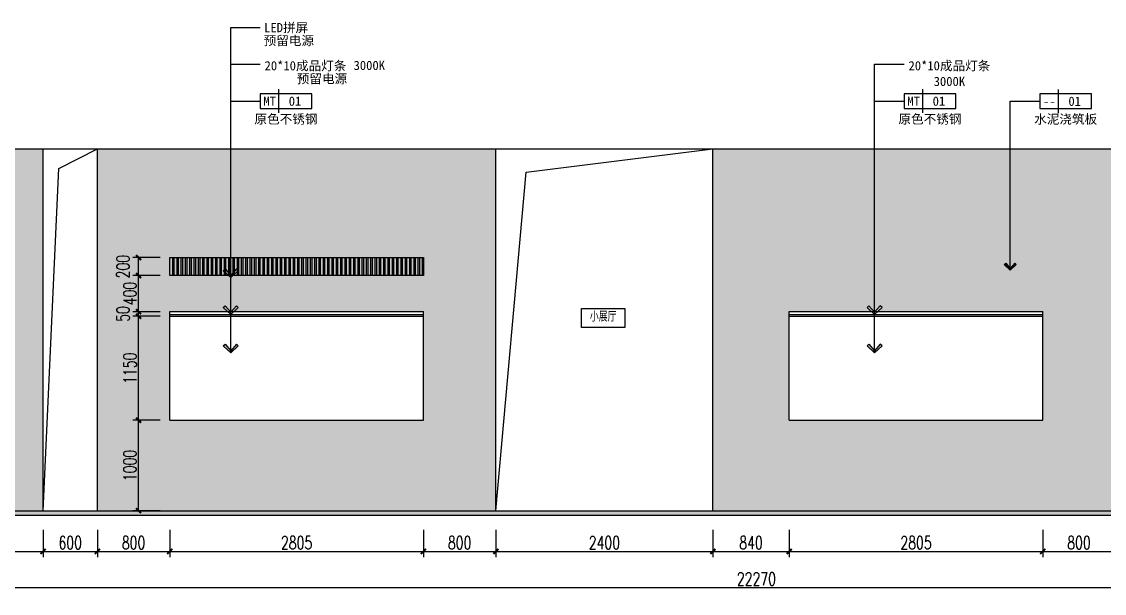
# Model space of a CAD drawing. Header units: millimetres. Extents: x 5625199 to 7433318, y -3316392 to -2552493.
# Drawn here: x 5909914 to 5921880, y -2677437 to -2671117 of the extents above; entities that cross this region are included whole.
import ezdxf
from ezdxf.enums import TextEntityAlignment as Align

# ---------------------------------------------------------------- set-up
doc = ezdxf.new("R2010")
doc.units = ezdxf.units.MM
doc.set_wipeout_variables(frame=1)
doc.header["$PDMODE"] = 35
doc.header["$PDSIZE"] = -10
for name, color, linetype in [('155', 155, 'Continuous'), ('DIM', 7, 'Continuous'), ('PL-天花', 30, 'Continuous')]:
    doc.layers.add(name, color=color, linetype=linetype)
doc.styles.add('03.YBC-宋体2.5', font='', dxfattribs={"width": 0.8, "height": 2.5})
doc.styles.add('XZC', font='SIMPLEX.SHX', dxfattribs={"width": 0.7, "bigfont": 'hztxt.shx'})
doc.styles.add('宋体', font='', dxfattribs={"width": 0.7})
doc.styles.add('标注-尺寸', font='simplex.shx', dxfattribs={"width": 0.7})
doc.styles.get('03.YBC-宋体2.5').set_extended_font_data('SimSun')
doc.styles.get('宋体').set_extended_font_data('SimSun')
doc.linetypes.add('LED_LINE', pattern='A,12.7,-5.08,["LED",XZC,S=2.54,R=0,X=-2.54,Y=-1.27],-6.35', length=24.13)
doc.dimstyles.new('90', dxfattribs={"dimscale": 0.9, "dimtxt": 150, "dimasz": 50, "dimexe": 120, "dimexo": 150, "dimgap": 30, "dimtad": 1, "dimdec": 0, "dimrnd": 5, "dimdsep": 46, "dimtxsty": '标注-尺寸', "dimblk": 'ARCHTICK', "dimcen": 0.2, "dimclrd": 8, "dimclre": 8, "dimclrt": 2, "dimadec": 0, "dimazin": 0, "dimtfac": 1, "dimtdec": 0, "dimtmove": 2, "dimatfit": 3, "dimldrblk": 'ccccc', "dimfxl": 300, "dimfxlon": 1, "dimtolj": 1, "dimtzin": 0, "dimarcsym": 0})
doc.dimstyles.new('副本 100', dxfattribs={"dimscale": 0.8, "dimtxt": 180, "dimasz": 70, "dimexe": 80, "dimexo": 100, "dimgap": 30, "dimtad": 1, "dimdec": 0, "dimrnd": 5, "dimdsep": 46, "dimtxsty": '标注-尺寸', "dimblk": 'ARCHTICK', "dimcen": 0.2, "dimdle": 5, "dimclrd": 8, "dimclre": 8, "dimclrt": 2, "dimadec": 0, "dimazin": 0, "dimtfac": 1, "dimtdec": 0, "dimtmove": 2, "dimatfit": 3, "dimldrblk": 'ccccc', "dimfxl": 300, "dimfxlon": 1, "dimtolj": 1, "dimtzin": 0, "dimarcsym": 0})

# ---------------------------------------------------------------- blocks, each defined once
blk = doc.blocks.new('_ArchTick')
at = {"color": 0, "linetype": 'ByBlock', "const_width": 0.4}
blk.add_lwpolyline([(-0.5, -0.5), (0.5, 0.5)], dxfattribs=at)
blk = doc.blocks.new('*D185')
at = {"layer": '155', "color": 8, "lineweight": -2, "ltscale": 500, "transparency": 16777216}
for p, q in [((5907540, -2676733), (5907540, -2677037)), ((5910151, -2676733), (5910151, -2677037)), ((5907536, -2676973), (5910155, -2676973))]:
    blk.add_line(p, q, dxfattribs=at)
at = {"layer": 'Defpoints', "color": 0, "transparency": 16777216}
for p in [(5907540, -2676523), (5910151, -2676523), (5910151, -2676973)]:
    blk.add_point(p, dxfattribs=at)
at = {"layer": '155', "color": 8, "linetype": 'ByBlock', "lineweight": -2, "transparency": 16777216, "xscale": 56, "yscale": 56, "zscale": 56, "rotation": 180}
blk.add_blockref('_ArchTick', (5907540, -2676973), dxfattribs=at)
at = {"layer": '155', "color": 8, "linetype": 'ByBlock', "lineweight": -2, "transparency": 16777216, "xscale": 56, "yscale": 56, "zscale": 56}
blk.add_blockref('_ArchTick', (5910151, -2676973), dxfattribs=at)
at = {"layer": '155', "color": 2, "ltscale": 500, "transparency": 16777216, "insert": (5908846, -2676877), "char_height": 144, "attachment_point": 5, "style": '标注-尺寸'}
blk.add_mtext('\\A1;2610', dxfattribs=at)
blk = doc.blocks.new('ccccc')
h = blk.add_hatch(color=44)
h.dxf.hatch_style = 1
h.paths.add_polyline_path([(-1.71, -1.12), (-1.35, -1.47), (0, 0), (-1.35, 1.47), (-1.71, 1.12), (-0.42, 0)])
at = {"color": 44}
for p, q in [((-0.42, 0), (-5.07, 0)), ((-1.35, 1.47), (-1.71, 1.12)), ((-1.71, 1.12), (-0.42, 0)), ((-1.71, -1.12), (-0.42, 0)), ((0, 0), (-1.35, 1.47)), ((0, 0), (-1.35, -1.47)), ((-1.35, -1.47), (-1.71, -1.12))]:
    blk.add_line(p, q, dxfattribs=at)
blk = doc.blocks.new('*D186')
at = {"layer": '155', "color": 8, "lineweight": -2, "ltscale": 500, "transparency": 16777216}
for p, q in [((5910151, -2676733), (5910151, -2677037)), ((5910751, -2676733), (5910751, -2677037)), ((5910147, -2676973), (5910755, -2676973))]:
    blk.add_line(p, q, dxfattribs=at)
at = {"layer": 'Defpoints', "color": 0, "transparency": 16777216}
for p in [(5910151, -2676523), (5910751, -2676523), (5910751, -2676973)]:
    blk.add_point(p, dxfattribs=at)
at = {"layer": '155', "color": 8, "linetype": 'ByBlock', "lineweight": -2, "transparency": 16777216, "xscale": 56, "yscale": 56, "zscale": 56, "rotation": 180}
blk.add_blockref('_ArchTick', (5910151, -2676973), dxfattribs=at)
at = {"layer": '155', "color": 8, "linetype": 'ByBlock', "lineweight": -2, "transparency": 16777216, "xscale": 56, "yscale": 56, "zscale": 56}
blk.add_blockref('_ArchTick', (5910751, -2676973), dxfattribs=at)
at = {"layer": '155', "color": 2, "ltscale": 500, "transparency": 16777216, "insert": (5910451, -2676877), "char_height": 144, "attachment_point": 5, "style": '标注-尺寸'}
blk.add_mtext('\\A1;600', dxfattribs=at)
blk = doc.blocks.new('*D187')
at = {"layer": '155', "color": 8, "lineweight": -2, "ltscale": 500, "transparency": 16777216}
for p, q in [((5910751, -2676733), (5910751, -2677037)), ((5911551, -2676733), (5911551, -2677037)), ((5910747, -2676973), (5911555, -2676973))]:
    blk.add_line(p, q, dxfattribs=at)
at = {"layer": 'Defpoints', "color": 0, "transparency": 16777216}
for p in [(5911551, -2675523), (5910751, -2676523), (5911551, -2676973)]:
    blk.add_point(p, dxfattribs=at)
at = {"layer": '155', "color": 8, "linetype": 'ByBlock', "lineweight": -2, "transparency": 16777216, "xscale": 56, "yscale": 56, "zscale": 56, "rotation": 180}
blk.add_blockref('_ArchTick', (5910751, -2676973), dxfattribs=at)
at = {"layer": '155', "color": 8, "linetype": 'ByBlock', "lineweight": -2, "transparency": 16777216, "xscale": 56, "yscale": 56, "zscale": 56}
blk.add_blockref('_ArchTick', (5911551, -2676973), dxfattribs=at)
at = {"layer": '155', "color": 2, "ltscale": 500, "transparency": 16777216, "insert": (5911151, -2676877), "char_height": 144, "attachment_point": 5, "style": '标注-尺寸'}
blk.add_mtext('\\A1;800', dxfattribs=at)
blk = doc.blocks.new('*D188')
at = {"layer": '155', "color": 8, "lineweight": -2, "ltscale": 500, "transparency": 16777216}
for p, q in [((5911551, -2676733), (5911551, -2677037)), ((5914355, -2676733), (5914355, -2677037)), ((5911547, -2676973), (5914359, -2676973))]:
    blk.add_line(p, q, dxfattribs=at)
at = {"layer": 'Defpoints', "color": 0, "transparency": 16777216}
for p in [(5911551, -2675523), (5914355, -2675523), (5914355, -2676973)]:
    blk.add_point(p, dxfattribs=at)
at = {"layer": '155', "color": 8, "linetype": 'ByBlock', "lineweight": -2, "transparency": 16777216, "xscale": 56, "yscale": 56, "zscale": 56, "rotation": 180}
blk.add_blockref('_ArchTick', (5911551, -2676973), dxfattribs=at)
at = {"layer": '155', "color": 8, "linetype": 'ByBlock', "lineweight": -2, "transparency": 16777216, "xscale": 56, "yscale": 56, "zscale": 56}
blk.add_blockref('_ArchTick', (5914355, -2676973), dxfattribs=at)
at = {"layer": '155', "color": 2, "ltscale": 500, "transparency": 16777216, "insert": (5912953, -2676877), "char_height": 144, "attachment_point": 5, "style": '标注-尺寸'}
blk.add_mtext('\\A1;2805', dxfattribs=at)
blk = doc.blocks.new('*D189')
at = {"layer": '155', "color": 8, "lineweight": -2, "ltscale": 500, "transparency": 16777216}
for p, q in [((5914355, -2676733), (5914355, -2677037)), ((5915155, -2676733), (5915155, -2677037)), ((5914351, -2676973), (5915159, -2676973))]:
    blk.add_line(p, q, dxfattribs=at)
at = {"layer": 'Defpoints', "color": 0, "transparency": 16777216}
for p in [(5914355, -2675523), (5915155, -2676523), (5915155, -2676973)]:
    blk.add_point(p, dxfattribs=at)
at = {"layer": '155', "color": 8, "linetype": 'ByBlock', "lineweight": -2, "transparency": 16777216, "xscale": 56, "yscale": 56, "zscale": 56, "rotation": 180}
blk.add_blockref('_ArchTick', (5914355, -2676973), dxfattribs=at)
at = {"layer": '155', "color": 8, "linetype": 'ByBlock', "lineweight": -2, "transparency": 16777216, "xscale": 56, "yscale": 56, "zscale": 56}
blk.add_blockref('_ArchTick', (5915155, -2676973), dxfattribs=at)
at = {"layer": '155', "color": 2, "ltscale": 500, "transparency": 16777216, "insert": (5914755, -2676877), "char_height": 144, "attachment_point": 5, "style": '标注-尺寸'}
blk.add_mtext('\\A1;800', dxfattribs=at)
blk = doc.blocks.new('*D190')
at = {"layer": '155', "color": 8, "lineweight": -2, "ltscale": 500, "transparency": 16777216}
for p, q in [((5915155, -2676733), (5915155, -2677037)), ((5917555, -2676733), (5917555, -2677037)), ((5915151, -2676973), (5917559, -2676973))]:
    blk.add_line(p, q, dxfattribs=at)
at = {"layer": 'Defpoints', "color": 0, "transparency": 16777216}
for p in [(5915155, -2676523), (5917555, -2676523), (5917555, -2676973)]:
    blk.add_point(p, dxfattribs=at)
at = {"layer": '155', "color": 8, "linetype": 'ByBlock', "lineweight": -2, "transparency": 16777216, "xscale": 56, "yscale": 56, "zscale": 56, "rotation": 180}
blk.add_blockref('_ArchTick', (5915155, -2676973), dxfattribs=at)
at = {"layer": '155', "color": 8, "linetype": 'ByBlock', "lineweight": -2, "transparency": 16777216, "xscale": 56, "yscale": 56, "zscale": 56}
blk.add_blockref('_ArchTick', (5917555, -2676973), dxfattribs=at)
at = {"layer": '155', "color": 2, "ltscale": 500, "transparency": 16777216, "insert": (5916355, -2676877), "char_height": 144, "attachment_point": 5, "style": '标注-尺寸'}
blk.add_mtext('\\A1;2400', dxfattribs=at)
blk = doc.blocks.new('*D191')
at = {"layer": '155', "color": 8, "lineweight": -2, "ltscale": 500, "transparency": 16777216}
for p, q in [((5917555, -2676733), (5917555, -2677037)), ((5918397, -2676733), (5918397, -2677037)), ((5917551, -2676973), (5918401, -2676973))]:
    blk.add_line(p, q, dxfattribs=at)
at = {"layer": 'Defpoints', "color": 0, "transparency": 16777216}
for p in [(5918397, -2675523), (5917555, -2676523), (5918397, -2676973)]:
    blk.add_point(p, dxfattribs=at)
at = {"layer": '155', "color": 8, "linetype": 'ByBlock', "lineweight": -2, "transparency": 16777216, "xscale": 56, "yscale": 56, "zscale": 56, "rotation": 180}
blk.add_blockref('_ArchTick', (5917555, -2676973), dxfattribs=at)
at = {"layer": '155', "color": 8, "linetype": 'ByBlock', "lineweight": -2, "transparency": 16777216, "xscale": 56, "yscale": 56, "zscale": 56}
blk.add_blockref('_ArchTick', (5918397, -2676973), dxfattribs=at)
at = {"layer": '155', "color": 2, "ltscale": 500, "transparency": 16777216, "insert": (5917976, -2676877), "char_height": 144, "attachment_point": 5, "style": '标注-尺寸'}
blk.add_mtext('\\A1;840', dxfattribs=at)
blk = doc.blocks.new('*D192')
at = {"layer": '155', "color": 8, "lineweight": -2, "ltscale": 500, "transparency": 16777216}
for p, q in [((5918397, -2676733), (5918397, -2677037)), ((5921200, -2676733), (5921200, -2677037)), ((5918393, -2676973), (5921204, -2676973))]:
    blk.add_line(p, q, dxfattribs=at)
at = {"layer": 'Defpoints', "color": 0, "transparency": 16777216}
for p in [(5918397, -2675523), (5921200, -2675523), (5921200, -2676973)]:
    blk.add_point(p, dxfattribs=at)
at = {"layer": '155', "color": 8, "linetype": 'ByBlock', "lineweight": -2, "transparency": 16777216, "xscale": 56, "yscale": 56, "zscale": 56, "rotation": 180}
blk.add_blockref('_ArchTick', (5918397, -2676973), dxfattribs=at)
at = {"layer": '155', "color": 8, "linetype": 'ByBlock', "lineweight": -2, "transparency": 16777216, "xscale": 56, "yscale": 56, "zscale": 56}
blk.add_blockref('_ArchTick', (5921200, -2676973), dxfattribs=at)
at = {"layer": '155', "color": 2, "ltscale": 500, "transparency": 16777216, "insert": (5919799, -2676877), "char_height": 144, "attachment_point": 5, "style": '标注-尺寸'}
blk.add_mtext('\\A1;2805', dxfattribs=at)
blk = doc.blocks.new('*D193')
at = {"layer": '155', "color": 8, "lineweight": -2, "ltscale": 500, "transparency": 16777216}
for p, q in [((5921200, -2676733), (5921200, -2677037)), ((5922000, -2676733), (5922000, -2677037)), ((5921196, -2676973), (5922004, -2676973))]:
    blk.add_line(p, q, dxfattribs=at)
at = {"layer": 'Defpoints', "color": 0, "transparency": 16777216}
for p in [(5921200, -2675523), (5922000, -2676523), (5922000, -2676973)]:
    blk.add_point(p, dxfattribs=at)
at = {"layer": '155', "color": 8, "linetype": 'ByBlock', "lineweight": -2, "transparency": 16777216, "xscale": 56, "yscale": 56, "zscale": 56, "rotation": 180}
blk.add_blockref('_ArchTick', (5921200, -2676973), dxfattribs=at)
at = {"layer": '155', "color": 8, "linetype": 'ByBlock', "lineweight": -2, "transparency": 16777216, "xscale": 56, "yscale": 56, "zscale": 56}
blk.add_blockref('_ArchTick', (5922000, -2676973), dxfattribs=at)
at = {"layer": '155', "color": 2, "ltscale": 500, "transparency": 16777216, "insert": (5921600, -2676877), "char_height": 144, "attachment_point": 5, "style": '标注-尺寸'}
blk.add_mtext('\\A1;800', dxfattribs=at)
blk = doc.blocks.new('*D364')
at = {"layer": '155', "color": 8, "lineweight": -2, "ltscale": 500, "transparency": 16777216}
for p, q in [((5906900, -2677133), (5906900, -2677437)), ((5929170, -2677133), (5929170, -2677437)), ((5906896, -2677373), (5929174, -2677373))]:
    blk.add_line(p, q, dxfattribs=at)
at = {"layer": 'Defpoints', "color": 0, "transparency": 16777216}
for p in [(5906900, -2676207), (5929170, -2676207), (5929170, -2677373)]:
    blk.add_point(p, dxfattribs=at)
at = {"layer": '155', "color": 8, "linetype": 'ByBlock', "lineweight": -2, "transparency": 16777216, "xscale": 56, "yscale": 56, "zscale": 56, "rotation": 180}
blk.add_blockref('_ArchTick', (5906900, -2677373), dxfattribs=at)
at = {"layer": '155', "color": 8, "linetype": 'ByBlock', "lineweight": -2, "transparency": 16777216, "xscale": 56, "yscale": 56, "zscale": 56}
blk.add_blockref('_ArchTick', (5929170, -2677373), dxfattribs=at)
at = {"layer": '155', "color": 2, "ltscale": 500, "transparency": 16777216, "insert": (5918035, -2677277), "char_height": 144, "attachment_point": 5, "style": '标注-尺寸'}
blk.add_mtext('\\A1;22270', dxfattribs=at)
blk = doc.blocks.new('*D395')
at = {"layer": '155', "color": 8, "lineweight": -2, "ltscale": 500, "transparency": 16777216}
for p, q in [((5911446, -2675523), (5911142, -2675523)), ((5911206, -2676527), (5911206, -2675519)), ((5911446, -2676523), (5911142, -2676523))]:
    blk.add_line(p, q, dxfattribs=at)
at = {"layer": 'Defpoints', "color": 0, "transparency": 16777216}
for p in [(5911206, -2675523), (5911641, -2675523), (5911641, -2676523)]:
    blk.add_point(p, dxfattribs=at)
at = {"layer": '155', "color": 8, "linetype": 'ByBlock', "lineweight": -2, "transparency": 16777216, "xscale": 56, "yscale": 56, "zscale": 56}
for p, rotation in [((5911206, -2675523), 90), ((5911206, -2676523), 270)]:
    blk.add_blockref('_ArchTick', p, dxfattribs=dict(at, rotation=rotation))
at = {"layer": '155', "color": 2, "ltscale": 500, "transparency": 16777216, "insert": (5911110, -2676023), "char_height": 144, "attachment_point": 5, "rotation": 90, "style": '标注-尺寸'}
blk.add_mtext('\\A1;1000', dxfattribs=at)
blk = doc.blocks.new('*D396')
at = {"layer": '155', "color": 8, "lineweight": -2, "ltscale": 500, "transparency": 16777216}
for p, q in [((5911446, -2674373), (5911142, -2674373)), ((5911206, -2675527), (5911206, -2674369)), ((5911446, -2675523), (5911142, -2675523))]:
    blk.add_line(p, q, dxfattribs=at)
at = {"layer": 'Defpoints', "color": 0, "transparency": 16777216}
for p in [(5911206, -2674373), (5911651, -2674373), (5911641, -2675523)]:
    blk.add_point(p, dxfattribs=at)
at = {"layer": '155', "color": 8, "linetype": 'ByBlock', "lineweight": -2, "transparency": 16777216, "xscale": 56, "yscale": 56, "zscale": 56}
for p, rotation in [((5911206, -2674373), 90), ((5911206, -2675523), 270)]:
    blk.add_blockref('_ArchTick', p, dxfattribs=dict(at, rotation=rotation))
at = {"layer": '155', "color": 2, "ltscale": 500, "transparency": 16777216, "insert": (5911110, -2674948), "char_height": 144, "attachment_point": 5, "rotation": 90, "style": '标注-尺寸'}
blk.add_mtext('\\A1;1150', dxfattribs=at)
blk = doc.blocks.new('*D397')
at = {"layer": '155', "color": 8, "lineweight": -2, "ltscale": 500, "transparency": 16777216}
for p, q in [((5911446, -2674323), (5911142, -2674323)), ((5911206, -2674377), (5911206, -2674319)), ((5911446, -2674373), (5911142, -2674373))]:
    blk.add_line(p, q, dxfattribs=at)
at = {"layer": 'Defpoints', "color": 0, "transparency": 16777216}
for p in [(5911206, -2674323), (5911651, -2674323), (5911651, -2674373)]:
    blk.add_point(p, dxfattribs=at)
at = {"layer": '155', "color": 8, "linetype": 'ByBlock', "lineweight": -2, "transparency": 16777216, "xscale": 56, "yscale": 56, "zscale": 56}
for p, rotation in [((5911206, -2674323), 90), ((5911206, -2674373), 270)]:
    blk.add_blockref('_ArchTick', p, dxfattribs=dict(at, rotation=rotation))
at = {"layer": '155', "color": 2, "ltscale": 500, "transparency": 16777216, "insert": (5911034, -2674348), "char_height": 144, "attachment_point": 5, "rotation": 90, "style": '标注-尺寸'}
blk.add_mtext('\\A1;50', dxfattribs=at)
blk = doc.blocks.new('*U604')
at = {"color": 50}
blk.add_line((-9, 3.2), (-9, -3.2), dxfattribs=at)
at = {"color": 150}
blk.add_lwpolyline([(-14, 2), (-14, -2), (0, -2), (0, 2)], close=True, dxfattribs=at)
at = {"color": 50, "style": '03.YBC-宋体2.5', "flags": 8}
for tag, p in [('PT', (-11.41, -0.02)), ('01', (-4.56, -0.02)), ('材料名称', (-7, -4.85))]:
    blk.add_attdef(tag, text='', height=2.5, dxfattribs=at).set_placement(p, align=Align.MIDDLE_CENTER)
blk = doc.blocks.new('*D606')
at = {"layer": '155', "color": 8, "lineweight": -2, "ltscale": 500, "transparency": 16777216}
for p, q in [((5911446, -2673924), (5911142, -2673924)), ((5911206, -2674327), (5911206, -2673920)), ((5911446, -2674323), (5911142, -2674323))]:
    blk.add_line(p, q, dxfattribs=at)
at = {"layer": 'Defpoints', "color": 0, "transparency": 16777216}
for p in [(5911206, -2673924), (5911651, -2673924), (5911651, -2674323)]:
    blk.add_point(p, dxfattribs=at)
at = {"layer": '155', "color": 8, "linetype": 'ByBlock', "lineweight": -2, "transparency": 16777216, "xscale": 56, "yscale": 56, "zscale": 56}
for p, rotation in [((5911206, -2673924), 90), ((5911206, -2674323), 270)]:
    blk.add_blockref('_ArchTick', p, dxfattribs=dict(at, rotation=rotation))
at = {"layer": '155', "color": 2, "ltscale": 500, "transparency": 16777216, "insert": (5911110, -2674123), "char_height": 144, "attachment_point": 5, "rotation": 90, "style": '标注-尺寸'}
blk.add_mtext('\\A1;400', dxfattribs=at)
blk = doc.blocks.new('*D607')
at = {"layer": '155', "color": 8, "lineweight": -2, "ltscale": 500, "transparency": 16777216}
for p, q in [((5911446, -2673725), (5911142, -2673725)), ((5911206, -2673928), (5911206, -2673721)), ((5911446, -2673924), (5911142, -2673924))]:
    blk.add_line(p, q, dxfattribs=at)
at = {"layer": 'Defpoints', "color": 0, "transparency": 16777216}
for p in [(5911206, -2673725), (5911707, -2673725), (5911651, -2673924)]:
    blk.add_point(p, dxfattribs=at)
at = {"layer": '155', "color": 8, "linetype": 'ByBlock', "lineweight": -2, "transparency": 16777216, "xscale": 56, "yscale": 56, "zscale": 56}
for p, rotation in [((5911206, -2673725), 90), ((5911206, -2673924), 270)]:
    blk.add_blockref('_ArchTick', p, dxfattribs=dict(at, rotation=rotation))
at = {"layer": '155', "color": 2, "ltscale": 500, "transparency": 16777216, "insert": (5911034, -2673825), "char_height": 144, "attachment_point": 5, "rotation": 90, "style": '标注-尺寸'}
blk.add_mtext('\\A1;200', dxfattribs=at)
blk = doc.blocks.new('*U814')
at = {"color": 50}
blk.add_line((-9, 3.2), (-9, -3.2), dxfattribs=at)
at = {"color": 150}
blk.add_lwpolyline([(-14, 2), (-14, -2), (0, -2), (0, 2)], close=True, dxfattribs=at)
at = {"color": 50, "style": '03.YBC-宋体2.5', "flags": 8}
for tag, p in [('PT', (-11.41, -0.02)), ('01', (-4.56, -0.02)), ('材料名称', (-7, -4.85))]:
    blk.add_attdef(tag, text='', height=2.5, dxfattribs=at).set_placement(p, align=Align.MIDDLE_CENTER)

msp = doc.modelspace()

# ---------------------------------------------------------------- hatches: boundary and pattern name
at = {"layer": '155', "ltscale": 500}
h = msp.add_hatch(dxfattribs=at)
h.set_pattern_fill('DOTS', color=250, scale=12)
h.set_pattern_definition([(0, (273402.825, -417409.755), (9.525, 19.05), [0, -19.05])])
h.paths.add_polyline_path([(5922000.35, -2672522.72), (5917555.06, -2672522.72), (5917555.06, -2676522.72), (5922000.35, -2676522.72)])
h.paths.add_polyline_path([(5910751.45, -2672522.72), (5910751.45, -2676522.72), (5915155.06, -2676522.72), (5915155.06, -2672522.72)])
h.paths.add_polyline_path([(5907540.32, -2672522.72), (5907540.32, -2673722.72), (5907540.32, -2676522.72), (5910151.45, -2676522.72), (5910151.45, -2672522.72)])
h.paths.add_polyline_path([(5907540.32, -2676522.72), (5907540.32, -2673722.72), (5906900.33, -2673722.72), (5906900.33, -2676522.72)])
h.paths.add_polyline_path([(5918396.74, -2674322.72), (5921200.35, -2674322.72), (5921200.35, -2674352.72), (5921200.35, -2674372.72), (5921200.35, -2675522.72), (5918396.74, -2675522.72), (5918396.74, -2674372.72), (5918396.74, -2674352.72)], flags=16)
h.paths.add_polyline_path([(5911551.45, -2674322.72), (5914355.06, -2674322.72), (5914355.06, -2674352.72), (5914355.06, -2674372.72), (5914355.06, -2675522.72), (5911551.45, -2675522.72), (5911551.45, -2674372.72), (5911551.45, -2674352.72)], flags=16)
h = msp.add_hatch(dxfattribs=at)
h.set_pattern_fill('ANSI32', color=250, scale=5, angle=45)
h.set_pattern_definition([(90, (273402.825, -417409.755), (-47.625, 3e-15), []), (90, (273418.7, -417393.88), (-47.625, 3e-15), [])])
h.paths.add_polyline_path([(5911551.45, -2673725.29), (5911551.45, -2673924.16), (5914355.06, -2673924.16), (5914355.06, -2673725.29)])
h = msp.add_hatch(color=250, dxfattribs=at)
h.dxf.hatch_style = 1
h.paths.add_polyline_path([(5929309.87, -2676522.72), (5906900.33, -2676522.72), (5906900.33, -2676572.72), (5929309.87, -2676572.72)])

# ---------------------------------------------------------------- linework, layer by layer
at = {"layer": '155', "color": 0, "ltscale": 500}
for p, q in [((5907540.32, -2672522.72), (5929309.87, -2672522.72)), ((5906900.33, -2676522.72), (5929309.87, -2676522.72)), ((5906900.33, -2676572.72), (5929309.87, -2676572.72))]:
    msp.add_line(p, q, dxfattribs=at)
at = {"layer": '155', "color": 5, "ltscale": 500}
for p, q in [((5910151.45, -2676522.72), (5910151.45, -2672522.72)), ((5910751.45, -2676522.72), (5910751.45, -2672522.72)), ((5915155.06, -2676522.72), (5915155.06, -2672522.72)), ((5917555.06, -2676522.72), (5917555.06, -2672522.72))]:
    msp.add_line(p, q, dxfattribs=at)
at = {"layer": '155', "color": 155, "ltscale": 500}
for p, q in [((5911551.45, -2675522.72), (5911551.45, -2674322.72)), ((5911551.45, -2674322.72), (5914355.06, -2674322.72)), ((5914355.06, -2675522.72), (5914355.06, -2674322.72)), ((5918396.74, -2674322.72), (5921200.35, -2674322.72)), ((5918396.74, -2675522.72), (5918396.74, -2674322.72)), ((5921200.35, -2675522.72), (5921200.35, -2674322.72)), ((5911551.45, -2674352.72), (5914355.06, -2674352.72)), ((5911551.45, -2674372.72), (5914355.06, -2674372.72)), ((5918396.74, -2674352.72), (5921200.35, -2674352.72)), ((5918396.74, -2674372.72), (5921200.35, -2674372.72)), ((5911551.45, -2675522.72), (5914355.06, -2675522.72)), ((5918396.74, -2675522.72), (5921200.35, -2675522.72))]:
    msp.add_line(p, q, dxfattribs=at)
at = {"layer": '155', "color": 250, "ltscale": 500}
for points in [[(5910151.45, -2676522.72), (5910325.19, -2672740.09), (5910751.45, -2672522.72)], [(5915155.06, -2676522.72), (5915491.85, -2672779.03), (5917555.06, -2672522.72)]]:
    msp.add_lwpolyline(points, dxfattribs=at)
at = {"layer": '155', "ltscale": 500}
msp.add_lwpolyline([(5911551.45, -2673725.29), (5914355.06, -2673725.29), (5914355.06, -2673924.16), (5911551.45, -2673924.16)], close=True, dxfattribs=at)
at = {"layer": 'PL-天花', "color": 2, "linetype": 'LED_LINE', "ltscale": 0.3}
for p, q in [((5911551.45, -2674352.72), (5914355.06, -2674352.72)), ((5918396.74, -2674352.72), (5921200.35, -2674352.72))]:
    msp.add_line(p, q, dxfattribs=at)

# ---------------------------------------------------------------- block references
ref = msp.add_blockref('*U604', (5913121.51, -2671994.99), dxfattribs=dict(xscale=40.82399999999999, yscale=40.82399999999999, zscale=40.82399999999999))
ref.add_attrib('材料名称', '原色不锈钢', dxfattribs={"color": 50, "height": 102.06, "style": '03.YBC-宋体2.5'}).set_placement((5912835.74, -2672193.19), align=Align.MIDDLE_CENTER)
ref.add_attrib('01', '01', dxfattribs={"color": 50, "height": 102.06, "style": '03.YBC-宋体2.5'}).set_placement((5912935.33, -2671995.68), align=Align.MIDDLE_CENTER)
ref.add_attrib('PT', 'MT', dxfattribs={"color": 50, "height": 102.06, "style": '03.YBC-宋体2.5'}).set_placement((5912655.62, -2671995.68), align=Align.MIDDLE_CENTER)
ref = msp.add_blockref('*U604', (5920238.66, -2671994.99), dxfattribs=dict(xscale=40.82399999999999, yscale=40.82399999999999, zscale=40.82399999999999))
ref.add_attrib('材料名称', '原色不锈钢', dxfattribs={"color": 50, "height": 102.06, "style": '03.YBC-宋体2.5'}).set_placement((5919952.89, -2672193.19), align=Align.MIDDLE_CENTER)
ref.add_attrib('01', '01', dxfattribs={"color": 50, "height": 102.06, "style": '03.YBC-宋体2.5'}).set_placement((5920052.48, -2671995.68), align=Align.MIDDLE_CENTER)
ref.add_attrib('PT', 'MT', dxfattribs={"color": 50, "height": 102.06, "style": '03.YBC-宋体2.5'}).set_placement((5919772.77, -2671995.68), align=Align.MIDDLE_CENTER)
ref = msp.add_blockref('*U814', (5921738.77, -2671996.22), dxfattribs=dict(xscale=40.82399999999999, yscale=40.82399999999999, zscale=40.82399999999999))
ref.add_attrib('材料名称', '水泥浇筑板', dxfattribs={"color": 50, "height": 102.06, "style": '03.YBC-宋体2.5'}).set_placement((5921453.01, -2672194.42), align=Align.MIDDLE_CENTER)
ref.add_attrib('01', '01', dxfattribs={"color": 50, "height": 102.06, "style": '03.YBC-宋体2.5'}).set_placement((5921552.59, -2671996.92), align=Align.MIDDLE_CENTER)
ref.add_attrib('PT', '--', dxfattribs={"color": 50, "height": 102.06, "style": '03.YBC-宋体2.5'}).set_placement((5921272.89, -2671996.92), align=Align.MIDDLE_CENTER)

# ---------------------------------------------------------------- texts
at = {"color": 50, "style": '03.YBC-宋体2.5', "flags": 8}
for tag, p in [('LED拼屏', (5912837.58, -2671182.72)), ('预留电源', (5912867.22, -2671326.31)), ('20*10成品灯条', (5913050.87, -2671604.02)), ('3000K', (5913756.1, -2671600.55)), ('20*10成品灯条', (5920168.02, -2671604.02)), ('预留电源', (5913233.2, -2671747.61)), ('3000K', (5920168.02, -2671777.54))]:
    msp.add_attdef(tag, text='材料名称', height=102.06, dxfattribs=at).set_placement(p, align=Align.MIDDLE_CENTER)

# ---------------------------------------------------------------- dimensions: what is measured, and where the dimension line sits
at = {"layer": '155', "ltscale": 500}
for base, p1, p2, picture, middle in [((5911206.45, -2673725.29), (5911651.45, -2673924.16), (5911706.56, -2673725.29), '*D607', (5911034.45, -2673824.73)), ((5911206.45, -2673924.16), (5911651.45, -2674322.72), (5911651.45, -2673924.16), '*D606', (5911110.45, -2674123.44)), ((5911206.45, -2674322.72), (5911651.45, -2674372.72), (5911651.45, -2674322.72), '*D397', (5911034.45, -2674347.72)), ((5911206.45, -2674372.72), (5911641.22, -2675522.72), (5911651.45, -2674372.72), '*D396', (5911110.45, -2674947.72)), ((5911206.45, -2675522.72), (5911641.22, -2676522.72), (5911641.22, -2675522.72), '*D395', (5911110.45, -2676022.72))]:
    dim = msp.add_linear_dim(base=base, p1=p1, p2=p2, angle=90, dimstyle='副本 100', dxfattribs=at)
    dim.commit()
    dim.dimension.update_dxf_attribs({"geometry": picture, "text_midpoint": middle})
for base, p1, p2, picture, middle in [((5911551.45, -2676972.72), (5910751.45, -2676522.72), (5911551.45, -2675522.72), '*D187', (5911151.45, -2676876.72)), ((5914355.06, -2676972.72), (5911551.45, -2675522.72), (5914355.06, -2675522.72), '*D188', (5912953.26, -2676876.72)), ((5915155.06, -2676972.72), (5914355.06, -2675522.72), (5915155.06, -2676522.72), '*D189', (5914755.06, -2676876.72)), ((5918396.74, -2676972.72), (5917555.06, -2676522.72), (5918396.74, -2675522.72), '*D191', (5917975.9, -2676876.72)), ((5921200.35, -2676972.72), (5918396.74, -2675522.72), (5921200.35, -2675522.72), '*D192', (5919798.54, -2676876.72)), ((5922000.35, -2676972.72), (5921200.35, -2675522.72), (5922000.35, -2676522.72), '*D193', (5921600.35, -2676876.72)), ((5929169.87, -2677372.72), (5906900.33, -2676207.43), (5929169.87, -2676207.43), '*D364', (5918035.1, -2677276.72)), ((5910151.45, -2676972.72), (5907540.32, -2676522.72), (5910151.45, -2676522.72), '*D185', (5908845.88, -2676876.72)), ((5910751.45, -2676972.72), (5910151.45, -2676522.72), (5910751.45, -2676522.72), '*D186', (5910451.45, -2676876.72)), ((5917555.06, -2676972.72), (5915155.06, -2676522.72), (5917555.06, -2676522.72), '*D190', (5916355.06, -2676876.72))]:
    dim = msp.add_linear_dim(base=base, p1=p1, p2=p2, dimstyle='副本 100', dxfattribs=at)
    dim.commit()
    dim.dimension.update_dxf_attribs({"geometry": picture, "text_midpoint": middle})

# ---------------------------------------------------------------- leaders
for points in [[(5912224.49, -2673946.47), (5912224.49, -2671182.5), (5912549.97, -2671182.5)], [(5912224.49, -2674352.72), (5912224.49, -2671588.74), (5912549.97, -2671588.74)], [(5919341.64, -2674352.72), (5919341.64, -2671588.74), (5919667.12, -2671588.74)], [(5912224.49, -2674778), (5912224.49, -2671994.99), (5912549.97, -2671994.99)], [(5919341.64, -2674778), (5919341.64, -2671994.99), (5919667.12, -2671994.99)]]:
    msp.add_leader(points, dimstyle='副本 100', override={"dimgap": 30, "dimtad": 0}, dxfattribs=at)
at = {"layer": 'DIM'}
msp.add_leader([(5920841.16, -2673863.12), (5920841.16, -2671994.99), (5921168.37, -2671994.99)], dimstyle='90', dxfattribs=at)

# ---------------------------------------------------------------- next in the draw order: wipeouts: each hides what was drawn before it
at = {"color": 4}
msp.add_wipeout([(5916100.74, -2674286.77), (5916580.74, -2674286.77), (5916580.74, -2674496.77), (5916100.74, -2674496.77)], dxfattribs=at)

# ---------------------------------------------------------------- next in the draw order: linework, layer by layer
at = {"color": 1}
msp.add_lwpolyline([(5916100.74, -2674286.77), (5916580.74, -2674286.77), (5916580.74, -2674496.77), (5916100.74, -2674496.77)], close=True, dxfattribs=at)

# ---------------------------------------------------------------- next in the draw order: texts
at = {"color": 3, "linetype": 'ByBlock', "ltscale": 10, "insert": (5916194.01, -2674321.41), "char_height": 100, "width": 20529.6213, "attachment_point": 1, "style": '宋体'}
msp.add_mtext('小展厅', dxfattribs=at)

doc.saveas('drawing.dxf')
